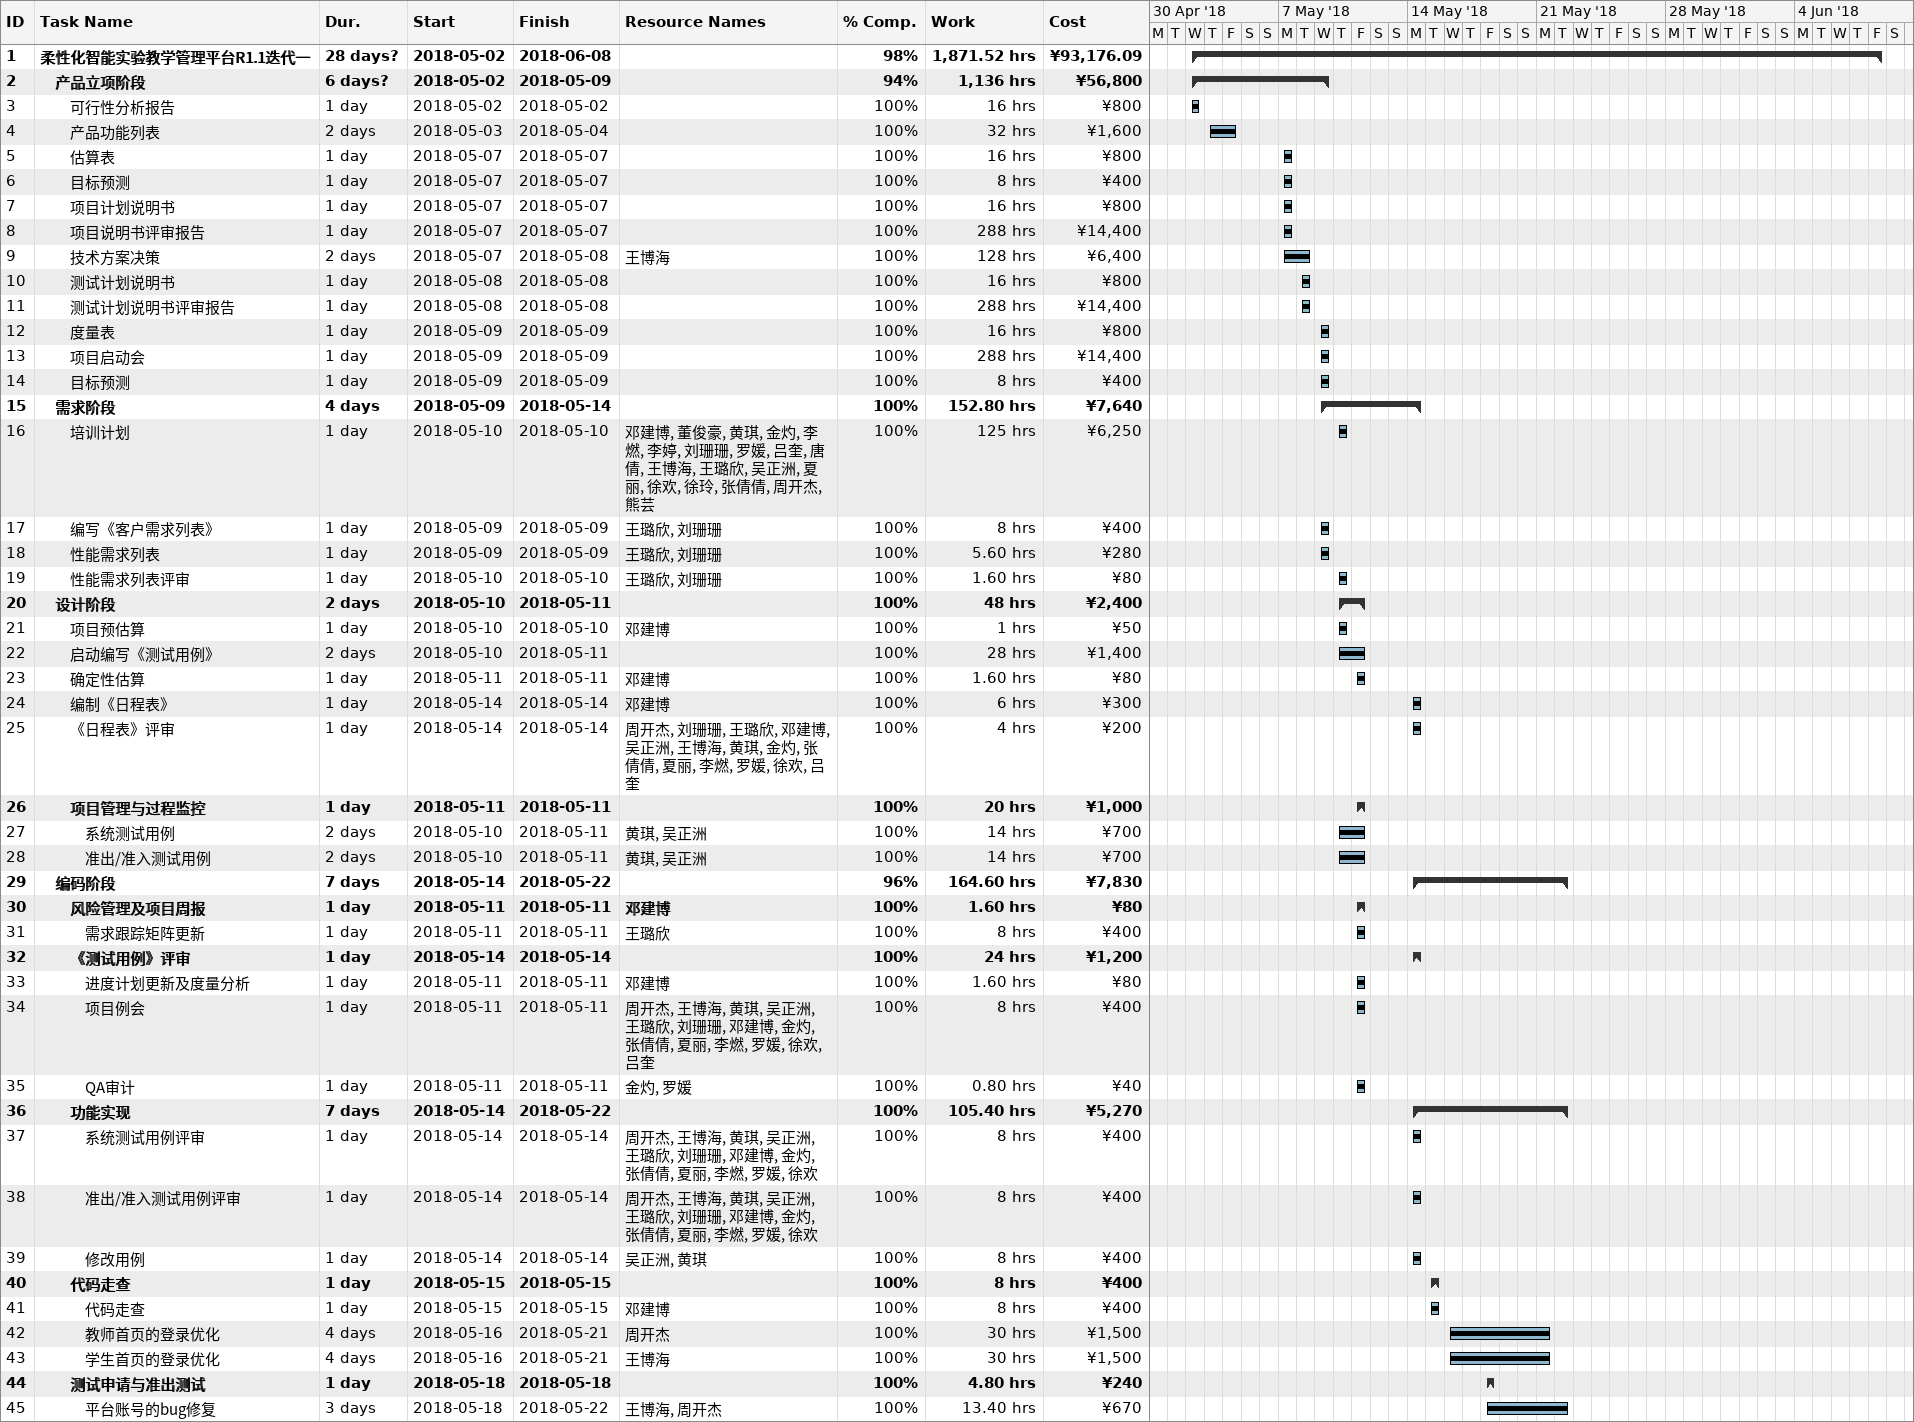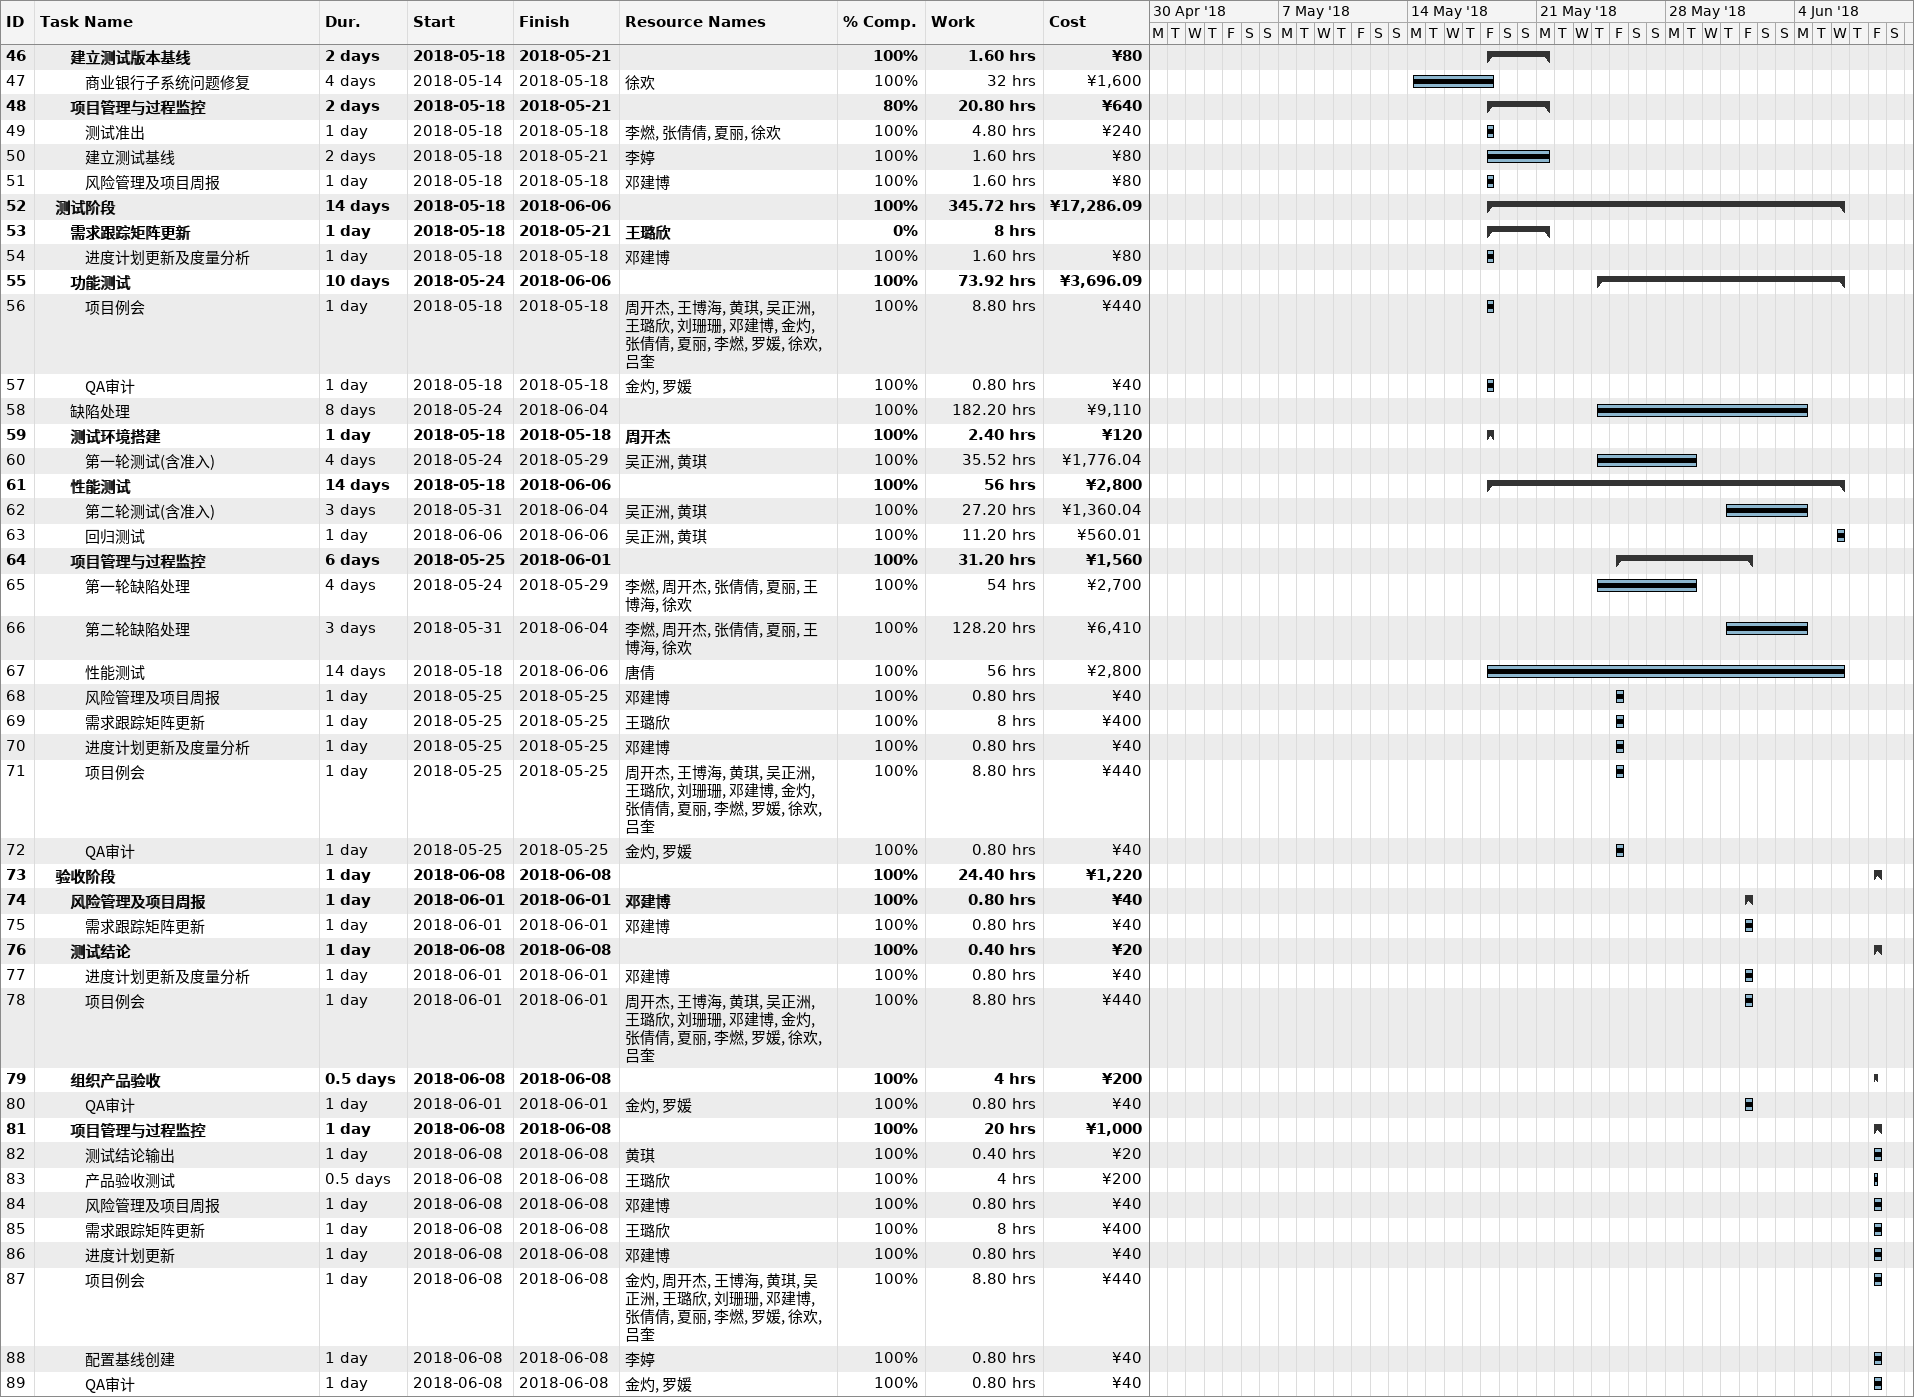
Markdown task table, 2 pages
| ID | Level | Task | Duration | Start | Finish | Resources | % complete | Work (h) | Cost (¥) |
|---|---|---|---|---|---|---|---|---|---|
| 1 | 1 | **柔性化智能实验教学管理平台R1.1迭代一** | 28d? | 2018-05-02 | 2018-06-08 |  | 98 | 1871.52 | 93176.09 |
| 2 | 2 | **产品立项阶段** | 6d? | 2018-05-02 | 2018-05-09 |  | 94 | 1136 | 56800 |
| 3 | 3 | 可行性分析报告 | 1d | 2018-05-02 | 2018-05-02 |  | 100 | 16 | 800 |
| 4 | 3 | 产品功能列表 | 2d | 2018-05-03 | 2018-05-04 |  | 100 | 32 | 1600 |
| 5 | 3 | 估算表 | 1d | 2018-05-07 | 2018-05-07 |  | 100 | 16 | 800 |
| 6 | 3 | 目标预测 | 1d | 2018-05-07 | 2018-05-07 |  | 100 | 8 | 400 |
| 7 | 3 | 项目计划说明书 | 1d | 2018-05-07 | 2018-05-07 |  | 100 | 16 | 800 |
| 8 | 3 | 项目说明书评审报告 | 1d | 2018-05-07 | 2018-05-07 |  | 100 | 288 | 14400 |
| 9 | 3 | 技术方案决策 | 2d | 2018-05-07 | 2018-05-08 | 王博海 | 100 | 128 | 6400 |
| 10 | 3 | 测试计划说明书 | 1d | 2018-05-08 | 2018-05-08 |  | 100 | 16 | 800 |
| 11 | 3 | 测试计划说明书评审报告 | 1d | 2018-05-08 | 2018-05-08 |  | 100 | 288 | 14400 |
| 12 | 3 | 度量表 | 1d | 2018-05-09 | 2018-05-09 |  | 100 | 16 | 800 |
| 13 | 3 | 项目启动会 | 1d | 2018-05-09 | 2018-05-09 |  | 100 | 288 | 14400 |
| 14 | 3 | 目标预测 | 1d | 2018-05-09 | 2018-05-09 |  | 100 | 8 | 400 |
| 15 | 2 | **需求阶段** | 4d | 2018-05-09 | 2018-05-14 |  | 100 | 152.80 | 7640 |
| 16 | 3 | 培训计划 | 1d | 2018-05-10 | 2018-05-10 | 邓建博, 董俊豪, 黄琪, 金灼, 李燃, 李婷, 刘珊珊, 罗媛, 吕奎, 唐倩, 王博海, 王璐欣, 吴正洲, 夏丽, 徐欢, 徐玲, 张倩倩, 周开杰, 熊芸 | 100 | 125 | 6250 |
| 17 | 3 | 编写《客户需求列表》 | 1d | 2018-05-09 | 2018-05-09 | 王璐欣, 刘珊珊 | 100 | 8 | 400 |
| 18 | 3 | 性能需求列表 | 1d | 2018-05-09 | 2018-05-09 | 王璐欣, 刘珊珊 | 100 | 5.60 | 280 |
| 19 | 3 | 性能需求列表评审 | 1d | 2018-05-10 | 2018-05-10 | 王璐欣, 刘珊珊 | 100 | 1.60 | 80 |
| 20 | 2 | **设计阶段** | 2d | 2018-05-10 | 2018-05-11 |  | 100 | 48 | 2400 |
| 21 | 3 | 项目预估算 | 1d | 2018-05-10 | 2018-05-10 | 邓建博 | 100 | 1 | 50 |
| 22 | 3 | 启动编写《测试用例》 | 2d | 2018-05-10 | 2018-05-11 |  | 100 | 28 | 1400 |
| 23 | 3 | 确定性估算 | 1d | 2018-05-11 | 2018-05-11 | 邓建博 | 100 | 1.60 | 80 |
| 24 | 3 | 编制《日程表》 | 1d | 2018-05-14 | 2018-05-14 | 邓建博 | 100 | 6 | 300 |
| 25 | 3 | 《日程表》评审 | 1d | 2018-05-14 | 2018-05-14 | 周开杰, 刘珊珊, 王璐欣, 邓建博, 吴正洲, 王博海, 黄琪, 金灼, 张倩倩, 夏丽, 李燃, 罗媛, 徐欢, 吕奎 | 100 | 4 | 200 |
| 26 | 3 | **项目管理与过程监控** | 1d | 2018-05-11 | 2018-05-11 |  | 100 | 20 | 1000 |
| 27 | 4 | 系统测试用例 | 2d | 2018-05-10 | 2018-05-11 | 黄琪, 吴正洲 | 100 | 14 | 700 |
| 28 | 4 | 准出/准入测试用例 | 2d | 2018-05-10 | 2018-05-11 | 黄琪, 吴正洲 | 100 | 14 | 700 |
| 29 | 2 | **编码阶段** | 7d | 2018-05-14 | 2018-05-22 |  | 96 | 164.60 | 7830 |
| 30 | 3 | **风险管理及项目周报** | 1d | 2018-05-11 | 2018-05-11 | 邓建博 | 100 | 1.60 | 80 |
| 31 | 4 | 需求跟踪矩阵更新 | 1d | 2018-05-11 | 2018-05-11 | 王璐欣 | 100 | 8 | 400 |
| 32 | 3 | **《测试用例》评审** | 1d | 2018-05-14 | 2018-05-14 |  | 100 | 24 | 1200 |
| 33 | 4 | 进度计划更新及度量分析 | 1d | 2018-05-11 | 2018-05-11 | 邓建博 | 100 | 1.60 | 80 |
| 34 | 4 | 项目例会 | 1d | 2018-05-11 | 2018-05-11 | 周开杰, 王博海, 黄琪, 吴正洲, 王璐欣, 刘珊珊, 邓建博, 金灼, 张倩倩, 夏丽, 李燃, 罗媛, 徐欢, 吕奎 | 100 | 8 | 400 |
| 35 | 4 | QA审计 | 1d | 2018-05-11 | 2018-05-11 | 金灼, 罗媛 | 100 | 0.80 | 40 |
| 36 | 3 | **功能实现** | 7d | 2018-05-14 | 2018-05-22 |  | 100 | 105.40 | 5270 |
| 37 | 4 | 系统测试用例评审 | 1d | 2018-05-14 | 2018-05-14 | 周开杰, 王博海, 黄琪, 吴正洲, 王璐欣, 刘珊珊, 邓建博, 金灼, 张倩倩, 夏丽, 李燃, 罗媛, 徐欢 | 100 | 8 | 400 |
| 38 | 4 | 准出/准入测试用例评审 | 1d | 2018-05-14 | 2018-05-14 | 周开杰, 王博海, 黄琪, 吴正洲, 王璐欣, 刘珊珊, 邓建博, 金灼, 张倩倩, 夏丽, 李燃, 罗媛, 徐欢 | 100 | 8 | 400 |
| 39 | 4 | 修改用例 | 1d | 2018-05-14 | 2018-05-14 | 吴正洲, 黄琪 | 100 | 8 | 400 |
| 40 | 3 | **代码走查** | 1d | 2018-05-15 | 2018-05-15 |  | 100 | 8 | 400 |
| 41 | 4 | 代码走查 | 1d | 2018-05-15 | 2018-05-15 | 邓建博 | 100 | 8 | 400 |
| 42 | 4 | 教师首页的登录优化 | 4d | 2018-05-16 | 2018-05-21 | 周开杰 | 100 | 30 | 1500 |
| 43 | 4 | 学生首页的登录优化 | 4d | 2018-05-16 | 2018-05-21 | 王博海 | 100 | 30 | 1500 |
| 44 | 3 | **测试申请与准出测试** | 1d | 2018-05-18 | 2018-05-18 |  | 100 | 4.80 | 240 |
| 45 | 4 | 平台账号的bug修复 | 3d | 2018-05-18 | 2018-05-22 | 王博海, 周开杰 | 100 | 13.40 | 670 |
| 46 | 3 | **建立测试版本基线** | 2d | 2018-05-18 | 2018-05-21 |  | 100 | 1.60 | 80 |
| 47 | 4 | 商业银行子系统问题修复 | 4d | 2018-05-14 | 2018-05-18 | 徐欢 | 100 | 32 | 1600 |
| 48 | 3 | **项目管理与过程监控** | 2d | 2018-05-18 | 2018-05-21 |  | 80 | 20.80 | 640 |
| 49 | 4 | 测试准出 | 1d | 2018-05-18 | 2018-05-18 | 李燃, 张倩倩, 夏丽, 徐欢 | 100 | 4.80 | 240 |
| 50 | 4 | 建立测试基线 | 2d | 2018-05-18 | 2018-05-21 | 李婷 | 100 | 1.60 | 80 |
| 51 | 4 | 风险管理及项目周报 | 1d | 2018-05-18 | 2018-05-18 | 邓建博 | 100 | 1.60 | 80 |
| 52 | 2 | **测试阶段** | 14d | 2018-05-18 | 2018-06-06 |  | 100 | 345.72 | 17286.09 |
| 53 | 3 | **需求跟踪矩阵更新** | 1d | 2018-05-18 | 2018-05-21 | 王璐欣 | 0 | 8 |  |
| 54 | 4 | 进度计划更新及度量分析 | 1d | 2018-05-18 | 2018-05-18 | 邓建博 | 100 | 1.60 | 80 |
| 55 | 3 | **功能测试** | 10d | 2018-05-24 | 2018-06-06 |  | 100 | 73.92 | 3696.09 |
| 56 | 4 | 项目例会 | 1d | 2018-05-18 | 2018-05-18 | 周开杰, 王博海, 黄琪, 吴正洲, 王璐欣, 刘珊珊, 邓建博, 金灼, 张倩倩, 夏丽, 李燃, 罗媛, 徐欢, 吕奎 | 100 | 8.80 | 440 |
| 57 | 4 | QA审计 | 1d | 2018-05-18 | 2018-05-18 | 金灼, 罗媛 | 100 | 0.80 | 40 |
| 58 | 3 | 缺陷处理 | 8d | 2018-05-24 | 2018-06-04 |  | 100 | 182.20 | 9110 |
| 59 | 3 | **测试环境搭建** | 1d | 2018-05-18 | 2018-05-18 | 周开杰 | 100 | 2.40 | 120 |
| 60 | 4 | 第一轮测试(含准入) | 4d | 2018-05-24 | 2018-05-29 | 吴正洲, 黄琪 | 100 | 35.52 | 1776.04 |
| 61 | 3 | **性能测试** | 14d | 2018-05-18 | 2018-06-06 |  | 100 | 56 | 2800 |
| 62 | 4 | 第二轮测试(含准入) | 3d | 2018-05-31 | 2018-06-04 | 吴正洲, 黄琪 | 100 | 27.20 | 1360.04 |
| 63 | 4 | 回归测试 | 1d | 2018-06-06 | 2018-06-06 | 吴正洲, 黄琪 | 100 | 11.20 | 560.01 |
| 64 | 3 | **项目管理与过程监控** | 6d | 2018-05-25 | 2018-06-01 |  | 100 | 31.20 | 1560 |
| 65 | 4 | 第一轮缺陷处理 | 4d | 2018-05-24 | 2018-05-29 | 李燃, 周开杰, 张倩倩, 夏丽, 王博海, 徐欢 | 100 | 54 | 2700 |
| 66 | 4 | 第二轮缺陷处理 | 3d | 2018-05-31 | 2018-06-04 | 李燃, 周开杰, 张倩倩, 夏丽, 王博海, 徐欢 | 100 | 128.20 | 6410 |
| 67 | 4 | 性能测试 | 14d | 2018-05-18 | 2018-06-06 | 唐倩 | 100 | 56 | 2800 |
| 68 | 4 | 风险管理及项目周报 | 1d | 2018-05-25 | 2018-05-25 | 邓建博 | 100 | 0.80 | 40 |
| 69 | 4 | 需求跟踪矩阵更新 | 1d | 2018-05-25 | 2018-05-25 | 王璐欣 | 100 | 8 | 400 |
| 70 | 4 | 进度计划更新及度量分析 | 1d | 2018-05-25 | 2018-05-25 | 邓建博 | 100 | 0.80 | 40 |
| 71 | 4 | 项目例会 | 1d | 2018-05-25 | 2018-05-25 | 周开杰, 王博海, 黄琪, 吴正洲, 王璐欣, 刘珊珊, 邓建博, 金灼, 张倩倩, 夏丽, 李燃, 罗媛, 徐欢, 吕奎 | 100 | 8.80 | 440 |
| 72 | 4 | QA审计 | 1d | 2018-05-25 | 2018-05-25 | 金灼, 罗媛 | 100 | 0.80 | 40 |
| 73 | 2 | **验收阶段** | 1d | 2018-06-08 | 2018-06-08 |  | 100 | 24.40 | 1220 |
| 74 | 3 | **风险管理及项目周报** | 1d | 2018-06-01 | 2018-06-01 | 邓建博 | 100 | 0.80 | 40 |
| 75 | 4 | 需求跟踪矩阵更新 | 1d | 2018-06-01 | 2018-06-01 | 邓建博 | 100 | 0.80 | 40 |
| 76 | 3 | **测试结论** | 1d | 2018-06-08 | 2018-06-08 |  | 100 | 0.40 | 20 |
| 77 | 4 | 进度计划更新及度量分析 | 1d | 2018-06-01 | 2018-06-01 | 邓建博 | 100 | 0.80 | 40 |
| 78 | 4 | 项目例会 | 1d | 2018-06-01 | 2018-06-01 | 周开杰, 王博海, 黄琪, 吴正洲, 王璐欣, 刘珊珊, 邓建博, 金灼, 张倩倩, 夏丽, 李燃, 罗媛, 徐欢, 吕奎 | 100 | 8.80 | 440 |
| 79 | 3 | **组织产品验收** | 0.5d | 2018-06-08 | 2018-06-08 |  | 100 | 4 | 200 |
| 80 | 4 | QA审计 | 1d | 2018-06-01 | 2018-06-01 | 金灼, 罗媛 | 100 | 0.80 | 40 |
| 81 | 3 | **项目管理与过程监控** | 1d | 2018-06-08 | 2018-06-08 |  | 100 | 20 | 1000 |
| 82 | 4 | 测试结论输出 | 1d | 2018-06-08 | 2018-06-08 | 黄琪 | 100 | 0.40 | 20 |
| 83 | 4 | 产品验收测试 | 0.5d | 2018-06-08 | 2018-06-08 | 王璐欣 | 100 | 4 | 200 |
| 84 | 4 | 风险管理及项目周报 | 1d | 2018-06-08 | 2018-06-08 | 邓建博 | 100 | 0.80 | 40 |
| 85 | 4 | 需求跟踪矩阵更新 | 1d | 2018-06-08 | 2018-06-08 | 王璐欣 | 100 | 8 | 400 |
| 86 | 4 | 进度计划更新 | 1d | 2018-06-08 | 2018-06-08 | 邓建博 | 100 | 0.80 | 40 |
| 87 | 4 | 项目例会 | 1d | 2018-06-08 | 2018-06-08 | 金灼, 周开杰, 王博海, 黄琪, 吴正洲, 王璐欣, 刘珊珊, 邓建博, 张倩倩, 夏丽, 李燃, 罗媛, 徐欢, 吕奎 | 100 | 8.80 | 440 |
| 88 | 4 | 配置基线创建 | 1d | 2018-06-08 | 2018-06-08 | 李婷 | 100 | 0.80 | 40 |
| 89 | 4 | QA审计 | 1d | 2018-06-08 | 2018-06-08 | 金灼, 罗媛 | 100 | 0.80 | 40 |
